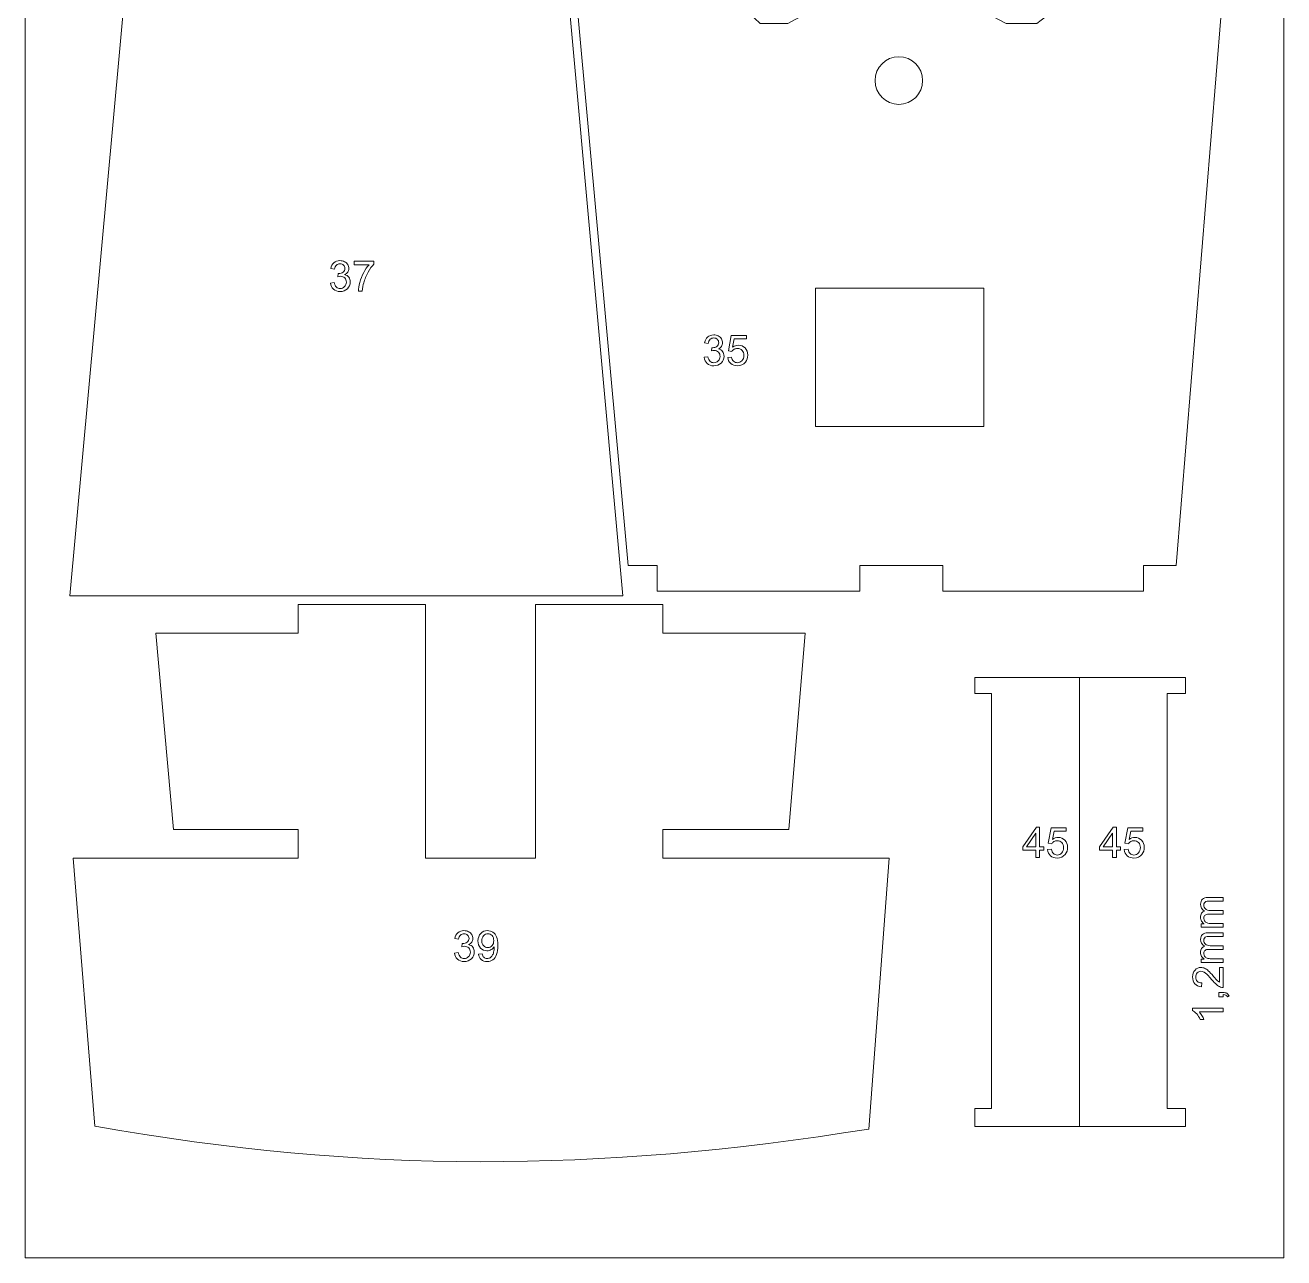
# Model space of a CAD drawing. Header units: millimetres. Extents: x -437 to 859, y -1313 to 762.
# Drawn here: x 594.7 to 846.6, y -668.7 to -421.8 of the extents above; entities that cross this region are included whole.
import ezdxf

# ---------------------------------------------------------------- set-up
doc = ezdxf.new("R2010")
doc.units = ezdxf.units.MM
doc.header["$MEASUREMENT"] = 0
doc.layers.add('Ebene 1', color=7, linetype='Continuous')

msp = doc.modelspace()

# ---------------------------------------------------------------- linework, layer by layer
at = {"layer": 'Ebene 1', "color": 250, "lineweight": 5}
msp.add_lwpolyline([(594.6672, -668.7426), (846.6444, -668.7426), (846.6444, 16.0558), (594.6672, 16.0558), (594.6672, -668.7426)], close=True, dxfattribs=at)
msp.add_ellipse((769.5737, -432.9314), major_axis=(0, 4.7622), ratio=1, dxfattribs=at)
for points, knots in [([(614.8016, -413.2705), (644.6922, -404.8547), (673.1318, -405.5802), (703.1676, -413.2705), (703.1676, -413.2705), (703.1676, -413.2705), (714.3403, -536.1702), (714.3403, -536.1702), (714.3403, -536.1702), (714.3403, -536.1702), (603.6289, -536.1702), (603.6289, -536.1702), (603.6289, -536.1702), (603.6289, -536.1702), (614.8016, -413.2705), (614.8016, -413.2705)], [0, 0, 0, 0, 0.25, 0.25, 0.25, 0.25, 0.5, 0.5, 0.5, 0.5, 0.75, 0.75, 0.75, 0.75, 1, 1, 1, 1]), ([(705.3019, -419.4907), (705.3019, -419.4907), (709.8249, -419.4907), (709.8249, -419.4907), (709.8249, -419.4907), (720.0379, -413.0224), (729.6673, -409.4722), (741.777, -421.5333), (741.777, -421.5333), (741.777, -421.5333), (747.3212, -421.5333), (747.3212, -421.5333), (747.3212, -421.5333), (761.7653, -413.266), (775.9176, -412.9252), (791.0912, -421.5333), (791.0912, -421.5333), (791.0912, -421.5333), (797.219, -421.5333), (797.219, -421.5333), (797.219, -421.5333), (806.0216, -414.141), (815.6996, -411.5634), (828.0039, -419.4907), (828.0039, -419.4907), (828.0039, -419.4907), (834.1317, -419.4907), (834.1317, -419.4907), (834.1317, -419.4907), (834.1317, -419.4907), (825.0859, -530.0829), (825.0859, -530.0829), (825.0859, -530.0829), (825.0859, -530.0829), (818.5204, -530.0829), (818.5204, -530.0829), (818.5204, -530.0829), (818.5204, -530.0829), (818.5204, -535.1894), (818.5204, -535.1894), (818.5204, -535.1894), (818.5204, -535.1894), (778.3979, -535.1894), (778.3979, -535.1894), (778.3979, -535.1894), (778.3979, -535.1894), (778.3979, -530.0829), (778.3979, -530.0829), (778.3979, -530.0829), (778.3979, -530.0829), (761.7653, -530.0829), (761.7653, -530.0829), (761.7653, -530.0829), (761.7653, -530.0829), (761.7653, -535.1894), (761.7653, -535.1894), (761.7653, -535.1894), (761.7653, -535.1894), (721.2051, -535.1893), (721.2051, -535.1893), (721.2051, -535.1893), (721.2051, -535.1893), (721.2051, -530.0829), (721.2051, -530.0829), (721.2051, -530.0829), (721.2051, -530.0829), (715.3691, -530.0829), (715.3691, -530.0829), (715.3691, -530.0829), (715.3691, -530.0829), (705.3019, -419.4907), (705.3019, -419.4907)], [0, 0, 0, 0, 0.05555556, 0.05555556, 0.05555556, 0.05555556, 0.11111111, 0.11111111, 0.11111111, 0.11111111, 0.16666667, 0.16666667, 0.16666667, 0.16666667, 0.22222222, 0.22222222, 0.22222222, 0.22222222, 0.27777778, 0.27777778, 0.27777778, 0.27777778, 0.33333333, 0.33333333, 0.33333333, 0.33333333, 0.38888889, 0.38888889, 0.38888889, 0.38888889, 0.44444444, 0.44444444, 0.44444444, 0.44444444, 0.5, 0.5, 0.5, 0.5, 0.55555556, 0.55555556, 0.55555556, 0.55555556, 0.61111111, 0.61111111, 0.61111111, 0.61111111, 0.66666667, 0.66666667, 0.66666667, 0.66666667, 0.72222222, 0.72222222, 0.72222222, 0.72222222, 0.77777778, 0.77777778, 0.77777778, 0.77777778, 0.83333333, 0.83333333, 0.83333333, 0.83333333, 0.88888889, 0.88888889, 0.88888889, 0.88888889, 0.94444444, 0.94444444, 0.94444444, 0.94444444, 1, 1, 1, 1]), ([(655.7853, -473.4829), (655.7853, -473.4829), (656.529, -473.3841), (656.529, -473.3841), (656.529, -473.3841), (656.615, -473.806), (656.7604, -474.1094), (656.965, -474.2957), (656.965, -474.2957), (657.171, -474.482), (657.4208, -474.5751), (657.7157, -474.5751), (657.7157, -474.5751), (658.0657, -474.5751), (658.362, -474.4537), (658.6033, -474.211), (658.6033, -474.211), (658.8432, -473.9683), (658.9645, -473.6677), (658.9645, -473.3093), (658.9645, -473.3093), (658.9645, -472.9678), (658.8531, -472.6856), (658.6301, -472.4641), (658.6301, -472.4641), (658.4057, -472.2425), (658.1221, -472.131), (657.7778, -472.131), (657.7778, -472.131), (657.6367, -472.131), (657.4617, -472.1593), (657.2529, -472.2143), (657.2529, -472.2143), (657.2529, -472.2143), (657.3361, -471.561), (657.3361, -471.561), (657.3361, -471.561), (657.3855, -471.5666), (657.425, -471.5694), (657.4561, -471.5694), (657.4561, -471.5694), (657.7722, -471.5694), (658.0572, -471.4862), (658.3112, -471.3211), (658.3112, -471.3211), (658.5652, -471.156), (658.6922, -470.9006), (658.6922, -470.5562), (658.6922, -470.5562), (658.6922, -470.2839), (658.5991, -470.0567), (658.4142, -469.8789), (658.4142, -469.8789), (658.2294, -469.6997), (657.9909, -469.6094), (657.6988, -469.6094), (657.6988, -469.6094), (657.4095, -469.6094), (657.1682, -469.7011), (656.9763, -469.8817), (656.9763, -469.8817), (656.783, -470.0638), (656.6588, -470.3375), (656.6037, -470.7016), (656.6037, -470.7016), (656.6037, -470.7016), (655.8601, -470.5689), (655.8601, -470.5689), (655.8601, -470.5689), (655.9504, -470.0694), (656.1578, -469.6828), (656.4796, -469.409), (656.4796, -469.409), (656.8027, -469.1352), (657.2035, -468.997), (657.6833, -468.997), (657.6833, -468.997), (658.0135, -468.997), (658.3183, -469.0689), (658.5962, -469.21), (658.5962, -469.21), (658.8742, -469.3526), (659.0873, -469.5459), (659.2355, -469.7914), (659.2355, -469.7914), (659.3822, -470.0369), (659.457, -470.2966), (659.457, -470.5732), (659.457, -470.5732), (659.457, -470.8342), (659.3865, -471.0727), (659.2454, -471.2886), (659.2454, -471.2886), (659.1042, -471.5031), (658.8968, -471.6738), (658.6216, -471.8008), (658.6216, -471.8008), (658.9801, -471.8827), (659.2581, -472.0548), (659.457, -472.3159), (659.457, -472.3159), (659.6546, -472.5755), (659.7534, -472.9015), (659.7534, -473.2924), (659.7534, -473.2924), (659.7534, -473.8216), (659.5614, -474.2703), (659.1748, -474.6386), (659.1748, -474.6386), (658.7896, -475.0069), (658.3013, -475.1903), (657.7115, -475.1903), (657.7115, -475.1903), (657.1795, -475.1903), (656.7378, -475.0323), (656.3864, -474.7148), (656.3864, -474.7148), (656.0351, -474.3987), (655.8347, -473.9881), (655.7853, -473.4829)], [0, 0, 0, 0, 0.03333333, 0.03333333, 0.03333333, 0.03333333, 0.06666667, 0.06666667, 0.06666667, 0.06666667, 0.1, 0.1, 0.1, 0.1, 0.13333333, 0.13333333, 0.13333333, 0.13333333, 0.16666667, 0.16666667, 0.16666667, 0.16666667, 0.2, 0.2, 0.2, 0.2, 0.23333333, 0.23333333, 0.23333333, 0.23333333, 0.26666667, 0.26666667, 0.26666667, 0.26666667, 0.3, 0.3, 0.3, 0.3, 0.33333333, 0.33333333, 0.33333333, 0.33333333, 0.36666667, 0.36666667, 0.36666667, 0.36666667, 0.4, 0.4, 0.4, 0.4, 0.43333333, 0.43333333, 0.43333333, 0.43333333, 0.46666667, 0.46666667, 0.46666667, 0.46666667, 0.5, 0.5, 0.5, 0.5, 0.53333333, 0.53333333, 0.53333333, 0.53333333, 0.56666667, 0.56666667, 0.56666667, 0.56666667, 0.6, 0.6, 0.6, 0.6, 0.63333333, 0.63333333, 0.63333333, 0.63333333, 0.66666667, 0.66666667, 0.66666667, 0.66666667, 0.7, 0.7, 0.7, 0.7, 0.73333333, 0.73333333, 0.73333333, 0.73333333, 0.76666667, 0.76666667, 0.76666667, 0.76666667, 0.8, 0.8, 0.8, 0.8, 0.83333333, 0.83333333, 0.83333333, 0.83333333, 0.86666667, 0.86666667, 0.86666667, 0.86666667, 0.9, 0.9, 0.9, 0.9, 0.93333333, 0.93333333, 0.93333333, 0.93333333, 0.96666667, 0.96666667, 0.96666667, 0.96666667, 1, 1, 1, 1]), ([(660.5394, -469.8168), (660.5394, -469.8168), (660.5394, -469.1014), (660.5394, -469.1014), (660.5394, -469.1014), (660.5394, -469.1014), (664.4623, -469.1014), (664.4623, -469.1014), (664.4623, -469.1014), (664.4623, -469.1014), (664.4623, -469.6799), (664.4623, -469.6799), (664.4623, -469.6799), (664.077, -470.0906), (663.6946, -470.6367), (663.315, -471.3168), (663.315, -471.3168), (662.9368, -471.997), (662.6433, -472.6983), (662.4373, -473.4166), (662.4373, -473.4166), (662.2877, -473.9246), (662.1932, -474.4791), (662.1523, -475.0831), (662.1523, -475.0831), (662.1523, -475.0831), (661.3874, -475.0831), (661.3874, -475.0831), (661.3874, -475.0831), (661.3959, -474.6061), (661.489, -474.0304), (661.6683, -473.3545), (661.6683, -473.3545), (661.8475, -472.68), (662.1043, -472.028), (662.4387, -471.4015), (662.4387, -471.4015), (662.7746, -470.775), (663.1302, -470.2458), (663.5083, -469.8168), (663.5083, -469.8168), (663.5083, -469.8168), (660.5394, -469.8168), (660.5394, -469.8168)], [0, 0, 0, 0, 0.09090909, 0.09090909, 0.09090909, 0.09090909, 0.18181818, 0.18181818, 0.18181818, 0.18181818, 0.27272727, 0.27272727, 0.27272727, 0.27272727, 0.36363636, 0.36363636, 0.36363636, 0.36363636, 0.45454545, 0.45454545, 0.45454545, 0.45454545, 0.54545455, 0.54545455, 0.54545455, 0.54545455, 0.63636364, 0.63636364, 0.63636364, 0.63636364, 0.72727273, 0.72727273, 0.72727273, 0.72727273, 0.81818182, 0.81818182, 0.81818182, 0.81818182, 0.90909091, 0.90909091, 0.90909091, 0.90909091, 1, 1, 1, 1]), ([(752.8654, -474.495), (752.8654, -474.495), (786.5683, -474.495), (786.5683, -474.495), (786.5683, -474.495), (786.5683, -474.495), (786.5683, -502.216), (786.5683, -502.216), (786.5683, -502.216), (786.5683, -502.216), (752.8654, -502.216), (752.8654, -502.216), (752.8654, -502.216), (752.8654, -502.216), (752.8654, -474.495), (752.8654, -474.495)], [0, 0, 0, 0, 0.25, 0.25, 0.25, 0.25, 0.5, 0.5, 0.5, 0.5, 0.75, 0.75, 0.75, 0.75, 1, 1, 1, 1]), ([(730.6065, -488.3602), (730.6065, -488.3602), (731.3502, -488.2614), (731.3502, -488.2614), (731.3502, -488.2614), (731.4362, -488.6833), (731.5816, -488.9867), (731.7862, -489.173), (731.7862, -489.173), (731.9922, -489.3593), (732.242, -489.4524), (732.5369, -489.4524), (732.5369, -489.4524), (732.8869, -489.4524), (733.1832, -489.331), (733.4245, -489.0883), (733.4245, -489.0883), (733.6644, -488.8456), (733.7857, -488.545), (733.7857, -488.1866), (733.7857, -488.1866), (733.7857, -487.8451), (733.6743, -487.5629), (733.4513, -487.3414), (733.4513, -487.3414), (733.2269, -487.1198), (732.9433, -487.0083), (732.599, -487.0083), (732.599, -487.0083), (732.4579, -487.0083), (732.2829, -487.0366), (732.0741, -487.0916), (732.0741, -487.0916), (732.0741, -487.0916), (732.1573, -486.4383), (732.1573, -486.4383), (732.1573, -486.4383), (732.2067, -486.4439), (732.2462, -486.4467), (732.2773, -486.4467), (732.2773, -486.4467), (732.5934, -486.4467), (732.8784, -486.3635), (733.1324, -486.1984), (733.1324, -486.1984), (733.3864, -486.0333), (733.5134, -485.7779), (733.5134, -485.4335), (733.5134, -485.4335), (733.5134, -485.1612), (733.4203, -484.934), (733.2354, -484.7562), (733.2354, -484.7562), (733.0506, -484.577), (732.8121, -484.4867), (732.52, -484.4867), (732.52, -484.4867), (732.2307, -484.4867), (731.9894, -484.5784), (731.7975, -484.759), (731.7975, -484.759), (731.6042, -484.9411), (731.48, -485.2148), (731.4249, -485.5789), (731.4249, -485.5789), (731.4249, -485.5789), (730.6813, -485.4462), (730.6813, -485.4462), (730.6813, -485.4462), (730.7716, -484.9467), (730.979, -484.5601), (731.3008, -484.2863), (731.3008, -484.2863), (731.6239, -484.0125), (732.0247, -483.8743), (732.5045, -483.8743), (732.5045, -483.8743), (732.8347, -483.8743), (733.1395, -483.9462), (733.4174, -484.0873), (733.4174, -484.0873), (733.6954, -484.2299), (733.9085, -484.4232), (734.0567, -484.6687), (734.0567, -484.6687), (734.2034, -484.9142), (734.2782, -485.1739), (734.2782, -485.4505), (734.2782, -485.4505), (734.2782, -485.7115), (734.2077, -485.95), (734.0666, -486.1659), (734.0666, -486.1659), (733.9254, -486.3804), (733.718, -486.5511), (733.4428, -486.6781), (733.4428, -486.6781), (733.8013, -486.76), (734.0793, -486.9321), (734.2782, -487.1932), (734.2782, -487.1932), (734.4758, -487.4528), (734.5746, -487.7788), (734.5746, -488.1697), (734.5746, -488.1697), (734.5746, -488.6989), (734.3826, -489.1476), (733.996, -489.5159), (733.996, -489.5159), (733.6108, -489.8842), (733.1225, -490.0676), (732.5327, -490.0676), (732.5327, -490.0676), (732.0007, -490.0676), (731.559, -489.9096), (731.2076, -489.5921), (731.2076, -489.5921), (730.8563, -489.276), (730.6559, -488.8654), (730.6065, -488.3602)], [0, 0, 0, 0, 0.03333333, 0.03333333, 0.03333333, 0.03333333, 0.06666667, 0.06666667, 0.06666667, 0.06666667, 0.1, 0.1, 0.1, 0.1, 0.13333333, 0.13333333, 0.13333333, 0.13333333, 0.16666667, 0.16666667, 0.16666667, 0.16666667, 0.2, 0.2, 0.2, 0.2, 0.23333333, 0.23333333, 0.23333333, 0.23333333, 0.26666667, 0.26666667, 0.26666667, 0.26666667, 0.3, 0.3, 0.3, 0.3, 0.33333333, 0.33333333, 0.33333333, 0.33333333, 0.36666667, 0.36666667, 0.36666667, 0.36666667, 0.4, 0.4, 0.4, 0.4, 0.43333333, 0.43333333, 0.43333333, 0.43333333, 0.46666667, 0.46666667, 0.46666667, 0.46666667, 0.5, 0.5, 0.5, 0.5, 0.53333333, 0.53333333, 0.53333333, 0.53333333, 0.56666667, 0.56666667, 0.56666667, 0.56666667, 0.6, 0.6, 0.6, 0.6, 0.63333333, 0.63333333, 0.63333333, 0.63333333, 0.66666667, 0.66666667, 0.66666667, 0.66666667, 0.7, 0.7, 0.7, 0.7, 0.73333333, 0.73333333, 0.73333333, 0.73333333, 0.76666667, 0.76666667, 0.76666667, 0.76666667, 0.8, 0.8, 0.8, 0.8, 0.83333333, 0.83333333, 0.83333333, 0.83333333, 0.86666667, 0.86666667, 0.86666667, 0.86666667, 0.9, 0.9, 0.9, 0.9, 0.93333333, 0.93333333, 0.93333333, 0.93333333, 0.96666667, 0.96666667, 0.96666667, 0.96666667, 1, 1, 1, 1]), ([(735.3112, -488.3729), (735.3112, -488.3729), (736.0929, -488.3066), (736.0929, -488.3066), (736.0929, -488.3066), (736.1508, -488.6876), (736.2848, -488.9726), (736.4951, -489.1645), (736.4951, -489.1645), (736.7068, -489.3564), (736.9608, -489.4524), (737.2585, -489.4524), (737.2585, -489.4524), (737.6169, -489.4524), (737.9203, -489.3169), (738.1673, -489.0474), (738.1673, -489.0474), (738.4156, -488.7765), (738.5398, -488.418), (738.5398, -487.9721), (738.5398, -487.9721), (738.5398, -487.5474), (738.4213, -487.213), (738.1828, -486.9674), (738.1828, -486.9674), (737.9443, -486.7219), (737.6325, -486.5991), (737.2458, -486.5991), (737.2458, -486.5991), (737.0059, -486.5991), (736.79, -486.6542), (736.5967, -486.7628), (736.5967, -486.7628), (736.4034, -486.8715), (736.2524, -487.0126), (736.1423, -487.1861), (736.1423, -487.1861), (736.1423, -487.1861), (735.4438, -487.0958), (735.4438, -487.0958), (735.4438, -487.0958), (735.4438, -487.0958), (736.0308, -483.9829), (736.0308, -483.9829), (736.0308, -483.9829), (736.0308, -483.9829), (739.045, -483.9829), (739.045, -483.9829), (739.045, -483.9829), (739.045, -483.9829), (739.045, -484.6941), (739.045, -484.6941), (739.045, -484.6941), (739.045, -484.6941), (736.6263, -484.6941), (736.6263, -484.6941), (736.6263, -484.6941), (736.6263, -484.6941), (736.2989, -486.3225), (736.2989, -486.3225), (736.2989, -486.3225), (736.663, -486.0685), (737.0454, -485.9415), (737.4448, -485.9415), (737.4448, -485.9415), (737.9739, -485.9415), (738.4199, -486.125), (738.7839, -486.4919), (738.7839, -486.4919), (739.148, -486.8588), (739.33, -487.3301), (739.33, -487.9058), (739.33, -487.9058), (739.33, -488.4547), (739.1692, -488.9289), (738.8502, -489.3282), (738.8502, -489.3282), (738.4608, -489.8179), (737.9302, -490.0634), (737.2585, -490.0634), (737.2585, -490.0634), (736.7068, -490.0634), (736.2566, -489.9096), (735.9081, -489.6006), (735.9081, -489.6006), (735.5595, -489.2915), (735.3606, -488.8823), (735.3112, -488.3729)], [0, 0, 0, 0, 0.04545455, 0.04545455, 0.04545455, 0.04545455, 0.09090909, 0.09090909, 0.09090909, 0.09090909, 0.13636364, 0.13636364, 0.13636364, 0.13636364, 0.18181818, 0.18181818, 0.18181818, 0.18181818, 0.22727273, 0.22727273, 0.22727273, 0.22727273, 0.27272727, 0.27272727, 0.27272727, 0.27272727, 0.31818182, 0.31818182, 0.31818182, 0.31818182, 0.36363636, 0.36363636, 0.36363636, 0.36363636, 0.40909091, 0.40909091, 0.40909091, 0.40909091, 0.45454545, 0.45454545, 0.45454545, 0.45454545, 0.5, 0.5, 0.5, 0.5, 0.54545455, 0.54545455, 0.54545455, 0.54545455, 0.59090909, 0.59090909, 0.59090909, 0.59090909, 0.63636364, 0.63636364, 0.63636364, 0.63636364, 0.68181818, 0.68181818, 0.68181818, 0.68181818, 0.72727273, 0.72727273, 0.72727273, 0.72727273, 0.77272727, 0.77272727, 0.77272727, 0.77272727, 0.81818182, 0.81818182, 0.81818182, 0.81818182, 0.86363636, 0.86363636, 0.86363636, 0.86363636, 0.90909091, 0.90909091, 0.90909091, 0.90909091, 0.95454545, 0.95454545, 0.95454545, 0.95454545, 1, 1, 1, 1]), ([(620.823, -543.6058), (620.823, -543.6058), (649.32, -543.6058), (649.32, -543.6058), (649.32, -543.6058), (649.32, -543.6058), (649.32, -537.9064), (649.32, -537.9064), (649.32, -537.9064), (649.32, -537.9064), (674.8316, -537.9064), (674.8316, -537.9064), (674.8316, -537.9064), (674.8316, -537.9064), (674.8316, -588.6581), (674.8316, -588.6581), (674.8316, -588.6581), (674.8316, -588.6581), (696.815, -588.6581), (696.815, -588.6581), (696.815, -588.6581), (696.815, -588.6581), (696.815, -537.9064), (696.815, -537.9064), (696.815, -537.9064), (696.815, -537.9064), (722.3265, -537.9064), (722.3265, -537.9064), (722.3265, -537.9064), (722.3265, -537.9064), (722.3266, -543.6058), (722.3266, -543.6058), (722.3266, -543.6058), (722.3266, -543.6058), (750.8236, -543.6058), (750.8236, -543.6058), (750.8236, -543.6058), (750.8236, -543.6058), (747.5668, -582.9588), (747.5668, -582.9588), (747.5668, -582.9588), (747.5668, -582.9588), (722.3266, -582.9588), (722.3266, -582.9588), (722.3266, -582.9588), (722.3266, -582.9588), (722.3266, -588.6581), (722.3266, -588.6581), (722.3266, -588.6581), (722.3266, -588.6581), (767.6504, -588.6582), (767.6504, -588.6582), (767.6504, -588.6582), (767.6504, -588.6582), (763.5794, -642.9382), (763.5794, -642.9382), (763.5794, -642.9382), (708.9375, -651.7134), (662.4376, -651.8039), (608.61, -642.3954), (608.61, -642.3954), (608.61, -642.3954), (604.2675, -588.6582), (604.2675, -588.6582), (604.2675, -588.6582), (604.2675, -588.6582), (649.32, -588.6582), (649.32, -588.6582), (649.32, -588.6582), (649.32, -588.6582), (649.32, -582.9588), (649.32, -582.9588), (649.32, -582.9588), (649.32, -582.9588), (624.3512, -582.9588), (624.3512, -582.9588), (624.3512, -582.9588), (624.3512, -582.9588), (620.823, -543.6058), (620.823, -543.6058)], [0, 0, 0, 0, 0.05, 0.05, 0.05, 0.05, 0.1, 0.1, 0.1, 0.1, 0.15, 0.15, 0.15, 0.15, 0.2, 0.2, 0.2, 0.2, 0.25, 0.25, 0.25, 0.25, 0.3, 0.3, 0.3, 0.3, 0.35, 0.35, 0.35, 0.35, 0.4, 0.4, 0.4, 0.4, 0.45, 0.45, 0.45, 0.45, 0.5, 0.5, 0.5, 0.5, 0.55, 0.55, 0.55, 0.55, 0.6, 0.6, 0.6, 0.6, 0.65, 0.65, 0.65, 0.65, 0.7, 0.7, 0.7, 0.7, 0.75, 0.75, 0.75, 0.75, 0.8, 0.8, 0.8, 0.8, 0.85, 0.85, 0.85, 0.85, 0.9, 0.9, 0.9, 0.9, 0.95, 0.95, 0.95, 0.95, 1, 1, 1, 1]), ([(784.7988, -552.495), (784.7988, -552.495), (826.9928, -552.495), (826.9928, -552.495), (826.9928, -552.495), (826.9928, -552.495), (826.9928, -555.7318), (826.9928, -555.7318), (826.9928, -555.7318), (826.9928, -555.7318), (823.2935, -555.7318), (823.2935, -555.7318), (823.2935, -555.7318), (823.2935, -555.7318), (823.2935, -638.8482), (823.2935, -638.8482), (823.2935, -638.8482), (823.2935, -638.8482), (826.9928, -638.8481), (826.9928, -638.8481), (826.9928, -638.8481), (826.9928, -638.8481), (826.9928, -642.4318), (826.9928, -642.4318), (826.9928, -642.4318), (826.9928, -642.4318), (784.7988, -642.4318), (784.7988, -642.4318), (784.7988, -642.4318), (784.7988, -642.4318), (784.7988, -638.8481), (784.7988, -638.8481), (784.7988, -638.8481), (784.7988, -638.8481), (788.1512, -638.8481), (788.1512, -638.8481), (788.1512, -638.8481), (788.1512, -638.8481), (788.1511, -555.7318), (788.1511, -555.7318), (788.1511, -555.7318), (788.1511, -555.7318), (784.7988, -555.7318), (784.7988, -555.7318), (784.7988, -555.7318), (784.7988, -555.7318), (784.7988, -552.495), (784.7988, -552.495)], [0, 0, 0, 0, 0.08333333, 0.08333333, 0.08333333, 0.08333333, 0.16666667, 0.16666667, 0.16666667, 0.16666667, 0.25, 0.25, 0.25, 0.25, 0.33333333, 0.33333333, 0.33333333, 0.33333333, 0.41666667, 0.41666667, 0.41666667, 0.41666667, 0.5, 0.5, 0.5, 0.5, 0.58333333, 0.58333333, 0.58333333, 0.58333333, 0.66666667, 0.66666667, 0.66666667, 0.66666667, 0.75, 0.75, 0.75, 0.75, 0.83333333, 0.83333333, 0.83333333, 0.83333333, 0.91666667, 0.91666667, 0.91666667, 0.91666667, 1, 1, 1, 1]), ([(797.0142, -588.5622), (797.0142, -588.5622), (797.0142, -587.1116), (797.0142, -587.1116), (797.0142, -587.1116), (797.0142, -587.1116), (794.3852, -587.1116), (794.3852, -587.1116), (794.3852, -587.1116), (794.3852, -587.1116), (794.3852, -586.4286), (794.3852, -586.4286), (794.3852, -586.4286), (794.3852, -586.4286), (797.151, -582.5015), (797.151, -582.5015), (797.151, -582.5015), (797.151, -582.5015), (797.7592, -582.5015), (797.7592, -582.5015), (797.7592, -582.5015), (797.7592, -582.5015), (797.7592, -586.4286), (797.7592, -586.4286), (797.7592, -586.4286), (797.7592, -586.4286), (798.5777, -586.4286), (798.5777, -586.4286), (798.5777, -586.4286), (798.5777, -586.4286), (798.5777, -587.1116), (798.5777, -587.1116), (798.5777, -587.1116), (798.5777, -587.1116), (797.7592, -587.1116), (797.7592, -587.1116), (797.7592, -587.1116), (797.7592, -587.1116), (797.7592, -588.5622), (797.7592, -588.5622), (797.7592, -588.5622), (797.7592, -588.5622), (797.0142, -588.5622), (797.0142, -588.5622)], [0, 0, 0, 0, 0.09090909, 0.09090909, 0.09090909, 0.09090909, 0.18181818, 0.18181818, 0.18181818, 0.18181818, 0.27272727, 0.27272727, 0.27272727, 0.27272727, 0.36363636, 0.36363636, 0.36363636, 0.36363636, 0.45454545, 0.45454545, 0.45454545, 0.45454545, 0.54545455, 0.54545455, 0.54545455, 0.54545455, 0.63636364, 0.63636364, 0.63636364, 0.63636364, 0.72727273, 0.72727273, 0.72727273, 0.72727273, 0.81818182, 0.81818182, 0.81818182, 0.81818182, 0.90909091, 0.90909091, 0.90909091, 0.90909091, 1, 1, 1, 1]), ([(797.0142, -586.4286), (797.0142, -586.4286), (797.0142, -583.6967), (797.0142, -583.6967), (797.0142, -583.6967), (797.0142, -583.6967), (795.1176, -586.4286), (795.1176, -586.4286), (795.1176, -586.4286), (795.1176, -586.4286), (797.0142, -586.4286), (797.0142, -586.4286)], [0, 0, 0, 0, 0.33333333, 0.33333333, 0.33333333, 0.33333333, 0.66666667, 0.66666667, 0.66666667, 0.66666667, 1, 1, 1, 1]), ([(799.3383, -586.9747), (799.3383, -586.9747), (800.12, -586.9084), (800.12, -586.9084), (800.12, -586.9084), (800.1779, -587.2894), (800.3119, -587.5744), (800.5222, -587.7663), (800.5222, -587.7663), (800.7339, -587.9582), (800.9879, -588.0542), (801.2856, -588.0542), (801.2856, -588.0542), (801.644, -588.0542), (801.9474, -587.9187), (802.1944, -587.6492), (802.1944, -587.6492), (802.4427, -587.3783), (802.5669, -587.0198), (802.5669, -586.5739), (802.5669, -586.5739), (802.5669, -586.1492), (802.4484, -585.8148), (802.2099, -585.5692), (802.2099, -585.5692), (801.9714, -585.3237), (801.6596, -585.2009), (801.2729, -585.2009), (801.2729, -585.2009), (801.033, -585.2009), (800.8171, -585.256), (800.6238, -585.3646), (800.6238, -585.3646), (800.4305, -585.4733), (800.2795, -585.6144), (800.1694, -585.7879), (800.1694, -585.7879), (800.1694, -585.7879), (799.4709, -585.6976), (799.4709, -585.6976), (799.4709, -585.6976), (799.4709, -585.6976), (800.0579, -582.5847), (800.0579, -582.5847), (800.0579, -582.5847), (800.0579, -582.5847), (803.0721, -582.5847), (803.0721, -582.5847), (803.0721, -582.5847), (803.0721, -582.5847), (803.0721, -583.2959), (803.0721, -583.2959), (803.0721, -583.2959), (803.0721, -583.2959), (800.6534, -583.2959), (800.6534, -583.2959), (800.6534, -583.2959), (800.6534, -583.2959), (800.326, -584.9243), (800.326, -584.9243), (800.326, -584.9243), (800.6901, -584.6703), (801.0725, -584.5433), (801.4719, -584.5433), (801.4719, -584.5433), (802.001, -584.5433), (802.447, -584.7268), (802.811, -585.0937), (802.811, -585.0937), (803.1751, -585.4606), (803.3571, -585.9319), (803.3571, -586.5076), (803.3571, -586.5076), (803.3571, -587.0565), (803.1963, -587.5307), (802.8773, -587.93), (802.8773, -587.93), (802.4879, -588.4197), (801.9573, -588.6652), (801.2856, -588.6652), (801.2856, -588.6652), (800.7339, -588.6652), (800.2837, -588.5114), (799.9352, -588.2024), (799.9352, -588.2024), (799.5866, -587.8933), (799.3877, -587.4841), (799.3383, -586.9747)], [0, 0, 0, 0, 0.04545455, 0.04545455, 0.04545455, 0.04545455, 0.09090909, 0.09090909, 0.09090909, 0.09090909, 0.13636364, 0.13636364, 0.13636364, 0.13636364, 0.18181818, 0.18181818, 0.18181818, 0.18181818, 0.22727273, 0.22727273, 0.22727273, 0.22727273, 0.27272727, 0.27272727, 0.27272727, 0.27272727, 0.31818182, 0.31818182, 0.31818182, 0.31818182, 0.36363636, 0.36363636, 0.36363636, 0.36363636, 0.40909091, 0.40909091, 0.40909091, 0.40909091, 0.45454545, 0.45454545, 0.45454545, 0.45454545, 0.5, 0.5, 0.5, 0.5, 0.54545455, 0.54545455, 0.54545455, 0.54545455, 0.59090909, 0.59090909, 0.59090909, 0.59090909, 0.63636364, 0.63636364, 0.63636364, 0.63636364, 0.68181818, 0.68181818, 0.68181818, 0.68181818, 0.72727273, 0.72727273, 0.72727273, 0.72727273, 0.77272727, 0.77272727, 0.77272727, 0.77272727, 0.81818182, 0.81818182, 0.81818182, 0.81818182, 0.86363636, 0.86363636, 0.86363636, 0.86363636, 0.90909091, 0.90909091, 0.90909091, 0.90909091, 0.95454545, 0.95454545, 0.95454545, 0.95454545, 1, 1, 1, 1]), ([(812.3742, -588.5622), (812.3742, -588.5622), (812.3742, -587.1116), (812.3742, -587.1116), (812.3742, -587.1116), (812.3742, -587.1116), (809.7452, -587.1116), (809.7452, -587.1116), (809.7452, -587.1116), (809.7452, -587.1116), (809.7452, -586.4286), (809.7452, -586.4286), (809.7452, -586.4286), (809.7452, -586.4286), (812.511, -582.5015), (812.511, -582.5015), (812.511, -582.5015), (812.511, -582.5015), (813.1192, -582.5015), (813.1192, -582.5015), (813.1192, -582.5015), (813.1192, -582.5015), (813.1192, -586.4286), (813.1192, -586.4286), (813.1192, -586.4286), (813.1192, -586.4286), (813.9377, -586.4286), (813.9377, -586.4286), (813.9377, -586.4286), (813.9377, -586.4286), (813.9377, -587.1116), (813.9377, -587.1116), (813.9377, -587.1116), (813.9377, -587.1116), (813.1192, -587.1116), (813.1192, -587.1116), (813.1192, -587.1116), (813.1192, -587.1116), (813.1192, -588.5622), (813.1192, -588.5622), (813.1192, -588.5622), (813.1192, -588.5622), (812.3742, -588.5622), (812.3742, -588.5622)], [0, 0, 0, 0, 0.09090909, 0.09090909, 0.09090909, 0.09090909, 0.18181818, 0.18181818, 0.18181818, 0.18181818, 0.27272727, 0.27272727, 0.27272727, 0.27272727, 0.36363636, 0.36363636, 0.36363636, 0.36363636, 0.45454545, 0.45454545, 0.45454545, 0.45454545, 0.54545455, 0.54545455, 0.54545455, 0.54545455, 0.63636364, 0.63636364, 0.63636364, 0.63636364, 0.72727273, 0.72727273, 0.72727273, 0.72727273, 0.81818182, 0.81818182, 0.81818182, 0.81818182, 0.90909091, 0.90909091, 0.90909091, 0.90909091, 1, 1, 1, 1]), ([(812.3742, -586.4286), (812.3742, -586.4286), (812.3742, -583.6967), (812.3742, -583.6967), (812.3742, -583.6967), (812.3742, -583.6967), (810.4776, -586.4286), (810.4776, -586.4286), (810.4776, -586.4286), (810.4776, -586.4286), (812.3742, -586.4286), (812.3742, -586.4286)], [0, 0, 0, 0, 0.33333333, 0.33333333, 0.33333333, 0.33333333, 0.66666667, 0.66666667, 0.66666667, 0.66666667, 1, 1, 1, 1]), ([(814.6983, -586.9747), (814.6983, -586.9747), (815.48, -586.9084), (815.48, -586.9084), (815.48, -586.9084), (815.5379, -587.2894), (815.6719, -587.5744), (815.8822, -587.7663), (815.8822, -587.7663), (816.0939, -587.9582), (816.3479, -588.0542), (816.6456, -588.0542), (816.6456, -588.0542), (817.004, -588.0542), (817.3074, -587.9187), (817.5544, -587.6492), (817.5544, -587.6492), (817.8027, -587.3783), (817.9269, -587.0198), (817.9269, -586.5739), (817.9269, -586.5739), (817.9269, -586.1492), (817.8084, -585.8148), (817.5699, -585.5692), (817.5699, -585.5692), (817.3314, -585.3237), (817.0196, -585.2009), (816.6329, -585.2009), (816.6329, -585.2009), (816.393, -585.2009), (816.1771, -585.256), (815.9838, -585.3646), (815.9838, -585.3646), (815.7905, -585.4733), (815.6395, -585.6144), (815.5294, -585.7879), (815.5294, -585.7879), (815.5294, -585.7879), (814.8309, -585.6976), (814.8309, -585.6976), (814.8309, -585.6976), (814.8309, -585.6976), (815.4179, -582.5847), (815.4179, -582.5847), (815.4179, -582.5847), (815.4179, -582.5847), (818.4321, -582.5847), (818.4321, -582.5847), (818.4321, -582.5847), (818.4321, -582.5847), (818.4321, -583.2959), (818.4321, -583.2959), (818.4321, -583.2959), (818.4321, -583.2959), (816.0134, -583.2959), (816.0134, -583.2959), (816.0134, -583.2959), (816.0134, -583.2959), (815.686, -584.9243), (815.686, -584.9243), (815.686, -584.9243), (816.0501, -584.6703), (816.4325, -584.5433), (816.8319, -584.5433), (816.8319, -584.5433), (817.361, -584.5433), (817.807, -584.7268), (818.171, -585.0937), (818.171, -585.0937), (818.5351, -585.4606), (818.7171, -585.9319), (818.7171, -586.5076), (818.7171, -586.5076), (818.7171, -587.0565), (818.5563, -587.5307), (818.2373, -587.93), (818.2373, -587.93), (817.8479, -588.4197), (817.3173, -588.6652), (816.6456, -588.6652), (816.6456, -588.6652), (816.0939, -588.6652), (815.6437, -588.5114), (815.2952, -588.2024), (815.2952, -588.2024), (814.9466, -587.8933), (814.7477, -587.4841), (814.6983, -586.9747)], [0, 0, 0, 0, 0.04545455, 0.04545455, 0.04545455, 0.04545455, 0.09090909, 0.09090909, 0.09090909, 0.09090909, 0.13636364, 0.13636364, 0.13636364, 0.13636364, 0.18181818, 0.18181818, 0.18181818, 0.18181818, 0.22727273, 0.22727273, 0.22727273, 0.22727273, 0.27272727, 0.27272727, 0.27272727, 0.27272727, 0.31818182, 0.31818182, 0.31818182, 0.31818182, 0.36363636, 0.36363636, 0.36363636, 0.36363636, 0.40909091, 0.40909091, 0.40909091, 0.40909091, 0.45454545, 0.45454545, 0.45454545, 0.45454545, 0.5, 0.5, 0.5, 0.5, 0.54545455, 0.54545455, 0.54545455, 0.54545455, 0.59090909, 0.59090909, 0.59090909, 0.59090909, 0.63636364, 0.63636364, 0.63636364, 0.63636364, 0.68181818, 0.68181818, 0.68181818, 0.68181818, 0.72727273, 0.72727273, 0.72727273, 0.72727273, 0.77272727, 0.77272727, 0.77272727, 0.77272727, 0.81818182, 0.81818182, 0.81818182, 0.81818182, 0.86363636, 0.86363636, 0.86363636, 0.86363636, 0.90909091, 0.90909091, 0.90909091, 0.90909091, 0.95454545, 0.95454545, 0.95454545, 0.95454545, 1, 1, 1, 1]), ([(834.4714, -602.5219), (834.4714, -602.5219), (830.0814, -602.5219), (830.0814, -602.5219), (830.0814, -602.5219), (830.0814, -602.5219), (830.0814, -601.8573), (830.0814, -601.8573), (830.0814, -601.8573), (830.0814, -601.8573), (830.6967, -601.8573), (830.6967, -601.8573), (830.6967, -601.8573), (830.4822, -601.719), (830.3086, -601.5355), (830.1788, -601.3069), (830.1788, -601.3069), (830.0475, -601.0783), (829.9812, -600.8173), (829.9812, -600.5252), (829.9812, -600.5252), (829.9812, -600.2006), (830.049, -599.9339), (830.1844, -599.7265), (830.1844, -599.7265), (830.3199, -599.5176), (830.5076, -599.3709), (830.7503, -599.2862), (830.7503, -599.2862), (830.238, -598.9377), (829.9812, -598.4861), (829.9812, -597.9301), (829.9812, -597.9301), (829.9812, -597.4941), (830.1026, -597.1597), (830.3439, -596.9254), (830.3439, -596.9254), (830.5852, -596.6912), (830.9563, -596.574), (831.4573, -596.574), (831.4573, -596.574), (831.4573, -596.574), (834.4714, -596.574), (834.4714, -596.574), (834.4714, -596.574), (834.4714, -596.574), (834.4714, -597.3135), (834.4714, -597.3135), (834.4714, -597.3135), (834.4714, -597.3135), (831.7056, -597.3135), (831.7056, -597.3135), (831.7056, -597.3135), (831.4079, -597.3135), (831.1934, -597.3375), (831.0621, -597.3854), (831.0621, -597.3854), (830.9323, -597.4348), (830.8265, -597.5223), (830.7461, -597.6479), (830.7461, -597.6479), (830.667, -597.7749), (830.6261, -597.9245), (830.6261, -598.0952), (830.6261, -598.0952), (830.6261, -598.4043), (830.7291, -598.6597), (830.9351, -598.8643), (830.9351, -598.8643), (831.1398, -599.0675), (831.4685, -599.1705), (831.9201, -599.1705), (831.9201, -599.1705), (831.9201, -599.1705), (834.4714, -599.1705), (834.4714, -599.1705), (834.4714, -599.1705), (834.4714, -599.1705), (834.4714, -599.9142), (834.4714, -599.9142), (834.4714, -599.9142), (834.4714, -599.9142), (831.6195, -599.9142), (831.6195, -599.9142), (831.6195, -599.9142), (831.2879, -599.9142), (831.0396, -599.9748), (830.8745, -600.0962), (830.8745, -600.0962), (830.7094, -600.2175), (830.6261, -600.4151), (830.6261, -600.6917), (830.6261, -600.6917), (830.6261, -600.9005), (830.6811, -601.0938), (830.7926, -601.2716), (830.7926, -601.2716), (830.9027, -601.4494), (831.0636, -601.5793), (831.2752, -601.6583), (831.2752, -601.6583), (831.4883, -601.7387), (831.7945, -601.7782), (832.1939, -601.7782), (832.1939, -601.7782), (832.1939, -601.7782), (834.4714, -601.7782), (834.4714, -601.7782), (834.4714, -601.7782), (834.4714, -601.7782), (834.4714, -602.5219), (834.4714, -602.5219)], [0, 0, 0, 0, 0.03571429, 0.03571429, 0.03571429, 0.03571429, 0.07142857, 0.07142857, 0.07142857, 0.07142857, 0.10714286, 0.10714286, 0.10714286, 0.10714286, 0.14285714, 0.14285714, 0.14285714, 0.14285714, 0.17857143, 0.17857143, 0.17857143, 0.17857143, 0.21428571, 0.21428571, 0.21428571, 0.21428571, 0.25, 0.25, 0.25, 0.25, 0.28571429, 0.28571429, 0.28571429, 0.28571429, 0.32142857, 0.32142857, 0.32142857, 0.32142857, 0.35714286, 0.35714286, 0.35714286, 0.35714286, 0.39285714, 0.39285714, 0.39285714, 0.39285714, 0.42857143, 0.42857143, 0.42857143, 0.42857143, 0.46428571, 0.46428571, 0.46428571, 0.46428571, 0.5, 0.5, 0.5, 0.5, 0.53571429, 0.53571429, 0.53571429, 0.53571429, 0.57142857, 0.57142857, 0.57142857, 0.57142857, 0.60714286, 0.60714286, 0.60714286, 0.60714286, 0.64285714, 0.64285714, 0.64285714, 0.64285714, 0.67857143, 0.67857143, 0.67857143, 0.67857143, 0.71428571, 0.71428571, 0.71428571, 0.71428571, 0.75, 0.75, 0.75, 0.75, 0.78571429, 0.78571429, 0.78571429, 0.78571429, 0.82142857, 0.82142857, 0.82142857, 0.82142857, 0.85714286, 0.85714286, 0.85714286, 0.85714286, 0.89285714, 0.89285714, 0.89285714, 0.89285714, 0.92857143, 0.92857143, 0.92857143, 0.92857143, 0.96428571, 0.96428571, 0.96428571, 0.96428571, 1, 1, 1, 1]), ([(680.6152, -607.6844), (680.6152, -607.6844), (681.3589, -607.5856), (681.3589, -607.5856), (681.3589, -607.5856), (681.4449, -608.0075), (681.5903, -608.3109), (681.7949, -608.4972), (681.7949, -608.4972), (682.0009, -608.6835), (682.2507, -608.7766), (682.5456, -608.7766), (682.5456, -608.7766), (682.8956, -608.7766), (683.1919, -608.6552), (683.4332, -608.4125), (683.4332, -608.4125), (683.6731, -608.1698), (683.7944, -607.8692), (683.7944, -607.5108), (683.7944, -607.5108), (683.7944, -607.1693), (683.683, -606.8871), (683.46, -606.6656), (683.46, -606.6656), (683.2356, -606.444), (682.952, -606.3325), (682.6077, -606.3325), (682.6077, -606.3325), (682.4666, -606.3325), (682.2916, -606.3608), (682.0828, -606.4158), (682.0828, -606.4158), (682.0828, -606.4158), (682.166, -605.7625), (682.166, -605.7625), (682.166, -605.7625), (682.2154, -605.7681), (682.2549, -605.7709), (682.286, -605.7709), (682.286, -605.7709), (682.6021, -605.7709), (682.8871, -605.6877), (683.1411, -605.5226), (683.1411, -605.5226), (683.3951, -605.3575), (683.5221, -605.1021), (683.5221, -604.7577), (683.5221, -604.7577), (683.5221, -604.4854), (683.429, -604.2582), (683.2441, -604.0804), (683.2441, -604.0804), (683.0593, -603.9012), (682.8208, -603.8109), (682.5287, -603.8109), (682.5287, -603.8109), (682.2394, -603.8109), (681.9981, -603.9026), (681.8062, -604.0832), (681.8062, -604.0832), (681.6129, -604.2653), (681.4887, -604.539), (681.4336, -604.9031), (681.4336, -604.9031), (681.4336, -604.9031), (680.69, -604.7704), (680.69, -604.7704), (680.69, -604.7704), (680.7803, -604.2709), (680.9877, -603.8843), (681.3095, -603.6105), (681.3095, -603.6105), (681.6326, -603.3367), (682.0334, -603.1985), (682.5132, -603.1985), (682.5132, -603.1985), (682.8434, -603.1985), (683.1482, -603.2704), (683.4261, -603.4115), (683.4261, -603.4115), (683.7041, -603.5541), (683.9172, -603.7474), (684.0654, -603.9929), (684.0654, -603.9929), (684.2121, -604.2384), (684.2869, -604.4981), (684.2869, -604.7747), (684.2869, -604.7747), (684.2869, -605.0357), (684.2164, -605.2742), (684.0753, -605.4901), (684.0753, -605.4901), (683.9341, -605.7046), (683.7267, -605.8753), (683.4515, -606.0023), (683.4515, -606.0023), (683.81, -606.0842), (684.088, -606.2563), (684.2869, -606.5174), (684.2869, -606.5174), (684.4845, -606.777), (684.5833, -607.103), (684.5833, -607.4939), (684.5833, -607.4939), (684.5833, -608.0231), (684.3913, -608.4718), (684.0047, -608.8401), (684.0047, -608.8401), (683.6195, -609.2084), (683.1312, -609.3918), (682.5414, -609.3918), (682.5414, -609.3918), (682.0094, -609.3918), (681.5677, -609.2338), (681.2163, -608.9163), (681.2163, -608.9163), (680.865, -608.6002), (680.6646, -608.1896), (680.6152, -607.6844)], [0, 0, 0, 0, 0.03333333, 0.03333333, 0.03333333, 0.03333333, 0.06666667, 0.06666667, 0.06666667, 0.06666667, 0.1, 0.1, 0.1, 0.1, 0.13333333, 0.13333333, 0.13333333, 0.13333333, 0.16666667, 0.16666667, 0.16666667, 0.16666667, 0.2, 0.2, 0.2, 0.2, 0.23333333, 0.23333333, 0.23333333, 0.23333333, 0.26666667, 0.26666667, 0.26666667, 0.26666667, 0.3, 0.3, 0.3, 0.3, 0.33333333, 0.33333333, 0.33333333, 0.33333333, 0.36666667, 0.36666667, 0.36666667, 0.36666667, 0.4, 0.4, 0.4, 0.4, 0.43333333, 0.43333333, 0.43333333, 0.43333333, 0.46666667, 0.46666667, 0.46666667, 0.46666667, 0.5, 0.5, 0.5, 0.5, 0.53333333, 0.53333333, 0.53333333, 0.53333333, 0.56666667, 0.56666667, 0.56666667, 0.56666667, 0.6, 0.6, 0.6, 0.6, 0.63333333, 0.63333333, 0.63333333, 0.63333333, 0.66666667, 0.66666667, 0.66666667, 0.66666667, 0.7, 0.7, 0.7, 0.7, 0.73333333, 0.73333333, 0.73333333, 0.73333333, 0.76666667, 0.76666667, 0.76666667, 0.76666667, 0.8, 0.8, 0.8, 0.8, 0.83333333, 0.83333333, 0.83333333, 0.83333333, 0.86666667, 0.86666667, 0.86666667, 0.86666667, 0.9, 0.9, 0.9, 0.9, 0.93333333, 0.93333333, 0.93333333, 0.93333333, 0.96666667, 0.96666667, 0.96666667, 0.96666667, 1, 1, 1, 1]), ([(685.4313, -607.8834), (685.4313, -607.8834), (686.1468, -607.817), (686.1468, -607.817), (686.1468, -607.817), (686.2075, -608.1529), (686.3232, -608.397), (686.4939, -608.5494), (686.4939, -608.5494), (686.6647, -608.7004), (686.8834, -608.7766), (687.1515, -608.7766), (687.1515, -608.7766), (687.3801, -608.7766), (687.5805, -608.7244), (687.7526, -608.6186), (687.7526, -608.6186), (687.9248, -608.5141), (688.0659, -608.3744), (688.176, -608.1995), (688.176, -608.1995), (688.2874, -608.0245), (688.3792, -607.7874), (688.454, -607.4911), (688.454, -607.4911), (688.5273, -607.1933), (688.5654, -606.8899), (688.5654, -606.5809), (688.5654, -606.5809), (688.5654, -606.5484), (688.564, -606.4976), (688.5612, -606.4327), (688.5612, -606.4327), (688.4116, -606.6684), (688.2084, -606.8617), (687.9516, -607.0085), (687.9516, -607.0085), (687.6934, -607.1566), (687.414, -607.23), (687.1148, -607.23), (687.1148, -607.23), (686.6125, -607.23), (686.1877, -607.048), (685.8406, -606.6839), (685.8406, -606.6839), (685.4934, -606.3198), (685.3199, -605.8415), (685.3199, -605.246), (685.3199, -605.246), (685.3199, -604.6307), (685.5005, -604.1368), (685.8631, -603.7615), (685.8631, -603.7615), (686.2258, -603.3861), (686.6802, -603.1985), (687.2263, -603.1985), (687.2263, -603.1985), (687.62, -603.1985), (687.9798, -603.3057), (688.3072, -603.5174), (688.3072, -603.5174), (688.6332, -603.729), (688.8815, -604.0324), (689.0509, -604.4247), (689.0509, -604.4247), (689.2202, -604.817), (689.3049, -605.3857), (689.3049, -606.1308), (689.3049, -606.1308), (689.3049, -606.904), (689.2216, -607.5207), (689.0537, -607.9807), (689.0537, -607.9807), (688.8843, -608.4393), (688.6346, -608.7879), (688.303, -609.0278), (688.303, -609.0278), (687.9699, -609.2677), (687.5819, -609.3876), (687.1346, -609.3876), (687.1346, -609.3876), (686.6604, -609.3876), (686.2738, -609.2564), (685.9732, -608.9925), (685.9732, -608.9925), (685.6726, -608.73), (685.492, -608.3603), (685.4313, -607.8834)], [0, 0, 0, 0, 0.04545455, 0.04545455, 0.04545455, 0.04545455, 0.09090909, 0.09090909, 0.09090909, 0.09090909, 0.13636364, 0.13636364, 0.13636364, 0.13636364, 0.18181818, 0.18181818, 0.18181818, 0.18181818, 0.22727273, 0.22727273, 0.22727273, 0.22727273, 0.27272727, 0.27272727, 0.27272727, 0.27272727, 0.31818182, 0.31818182, 0.31818182, 0.31818182, 0.36363636, 0.36363636, 0.36363636, 0.36363636, 0.40909091, 0.40909091, 0.40909091, 0.40909091, 0.45454545, 0.45454545, 0.45454545, 0.45454545, 0.5, 0.5, 0.5, 0.5, 0.54545455, 0.54545455, 0.54545455, 0.54545455, 0.59090909, 0.59090909, 0.59090909, 0.59090909, 0.63636364, 0.63636364, 0.63636364, 0.63636364, 0.68181818, 0.68181818, 0.68181818, 0.68181818, 0.72727273, 0.72727273, 0.72727273, 0.72727273, 0.77272727, 0.77272727, 0.77272727, 0.77272727, 0.81818182, 0.81818182, 0.81818182, 0.81818182, 0.86363636, 0.86363636, 0.86363636, 0.86363636, 0.90909091, 0.90909091, 0.90909091, 0.90909091, 0.95454545, 0.95454545, 0.95454545, 0.95454545, 1, 1, 1, 1]), ([(688.4779, -605.2079), (688.4779, -604.7817), (688.3651, -604.4416), (688.1379, -604.1919), (688.1379, -604.1919), (687.9093, -603.9407), (687.6369, -603.8151), (687.3166, -603.8151), (687.3166, -603.8151), (686.9864, -603.8151), (686.6985, -603.9506), (686.453, -604.2201), (686.453, -604.2201), (686.2075, -604.491), (686.0847, -604.841), (686.0847, -605.27), (686.0847, -605.27), (686.0847, -605.6566), (686.2018, -605.9699), (686.4347, -606.2112), (686.4347, -606.2112), (686.6675, -606.4525), (686.9539, -606.5724), (687.2954, -606.5724), (687.2954, -606.5724), (687.6412, -606.5724), (687.9234, -606.4525), (688.1449, -606.2112), (688.1449, -606.2112), (688.3679, -605.9699), (688.4779, -605.6355), (688.4779, -605.2079)], [0, 0, 0, 0, 0.125, 0.125, 0.125, 0.125, 0.25, 0.25, 0.25, 0.25, 0.375, 0.375, 0.375, 0.375, 0.5, 0.5, 0.5, 0.5, 0.625, 0.625, 0.625, 0.625, 0.75, 0.75, 0.75, 0.75, 0.875, 0.875, 0.875, 0.875, 1, 1, 1, 1]), ([(834.4714, -609.5747), (834.4714, -609.5747), (830.0814, -609.5747), (830.0814, -609.5747), (830.0814, -609.5747), (830.0814, -609.5747), (830.0814, -608.9101), (830.0814, -608.9101), (830.0814, -608.9101), (830.0814, -608.9101), (830.6967, -608.9101), (830.6967, -608.9101), (830.6967, -608.9101), (830.4822, -608.7718), (830.3086, -608.5883), (830.1788, -608.3597), (830.1788, -608.3597), (830.0475, -608.1311), (829.9812, -607.8701), (829.9812, -607.578), (829.9812, -607.578), (829.9812, -607.2534), (830.049, -606.9867), (830.1844, -606.7793), (830.1844, -606.7793), (830.3199, -606.5704), (830.5076, -606.4237), (830.7503, -606.339), (830.7503, -606.339), (830.238, -605.9905), (829.9812, -605.5389), (829.9812, -604.9829), (829.9812, -604.9829), (829.9812, -604.5469), (830.1026, -604.2125), (830.3439, -603.9782), (830.3439, -603.9782), (830.5852, -603.744), (830.9563, -603.6268), (831.4573, -603.6268), (831.4573, -603.6268), (831.4573, -603.6268), (834.4714, -603.6268), (834.4714, -603.6268), (834.4714, -603.6268), (834.4714, -603.6268), (834.4714, -604.3663), (834.4714, -604.3663), (834.4714, -604.3663), (834.4714, -604.3663), (831.7056, -604.3663), (831.7056, -604.3663), (831.7056, -604.3663), (831.4079, -604.3663), (831.1934, -604.3903), (831.0621, -604.4382), (831.0621, -604.4382), (830.9323, -604.4876), (830.8265, -604.5751), (830.7461, -604.7007), (830.7461, -604.7007), (830.667, -604.8277), (830.6261, -604.9773), (830.6261, -605.148), (830.6261, -605.148), (830.6261, -605.4571), (830.7291, -605.7125), (830.9351, -605.9171), (830.9351, -605.9171), (831.1398, -606.1203), (831.4685, -606.2233), (831.9201, -606.2233), (831.9201, -606.2233), (831.9201, -606.2233), (834.4714, -606.2233), (834.4714, -606.2233), (834.4714, -606.2233), (834.4714, -606.2233), (834.4714, -606.967), (834.4714, -606.967), (834.4714, -606.967), (834.4714, -606.967), (831.6195, -606.967), (831.6195, -606.967), (831.6195, -606.967), (831.2879, -606.967), (831.0396, -607.0276), (830.8745, -607.149), (830.8745, -607.149), (830.7094, -607.2703), (830.6261, -607.4679), (830.6261, -607.7445), (830.6261, -607.7445), (830.6261, -607.9533), (830.6811, -608.1466), (830.7926, -608.3244), (830.7926, -608.3244), (830.9027, -608.5022), (831.0636, -608.6321), (831.2752, -608.7111), (831.2752, -608.7111), (831.4883, -608.7915), (831.7945, -608.831), (832.1939, -608.831), (832.1939, -608.831), (832.1939, -608.831), (834.4714, -608.831), (834.4714, -608.831), (834.4714, -608.831), (834.4714, -608.831), (834.4714, -609.5747), (834.4714, -609.5747)], [0, 0, 0, 0, 0.03571429, 0.03571429, 0.03571429, 0.03571429, 0.07142857, 0.07142857, 0.07142857, 0.07142857, 0.10714286, 0.10714286, 0.10714286, 0.10714286, 0.14285714, 0.14285714, 0.14285714, 0.14285714, 0.17857143, 0.17857143, 0.17857143, 0.17857143, 0.21428571, 0.21428571, 0.21428571, 0.21428571, 0.25, 0.25, 0.25, 0.25, 0.28571429, 0.28571429, 0.28571429, 0.28571429, 0.32142857, 0.32142857, 0.32142857, 0.32142857, 0.35714286, 0.35714286, 0.35714286, 0.35714286, 0.39285714, 0.39285714, 0.39285714, 0.39285714, 0.42857143, 0.42857143, 0.42857143, 0.42857143, 0.46428571, 0.46428571, 0.46428571, 0.46428571, 0.5, 0.5, 0.5, 0.5, 0.53571429, 0.53571429, 0.53571429, 0.53571429, 0.57142857, 0.57142857, 0.57142857, 0.57142857, 0.60714286, 0.60714286, 0.60714286, 0.60714286, 0.64285714, 0.64285714, 0.64285714, 0.64285714, 0.67857143, 0.67857143, 0.67857143, 0.67857143, 0.71428571, 0.71428571, 0.71428571, 0.71428571, 0.75, 0.75, 0.75, 0.75, 0.78571429, 0.78571429, 0.78571429, 0.78571429, 0.82142857, 0.82142857, 0.82142857, 0.82142857, 0.85714286, 0.85714286, 0.85714286, 0.85714286, 0.89285714, 0.89285714, 0.89285714, 0.89285714, 0.92857143, 0.92857143, 0.92857143, 0.92857143, 0.96428571, 0.96428571, 0.96428571, 0.96428571, 1, 1, 1, 1]), ([(833.756, -610.5794), (833.756, -610.5794), (834.4714, -610.5794), (834.4714, -610.5794), (834.4714, -610.5794), (834.4714, -610.5794), (834.4714, -614.5856), (834.4714, -614.5856), (834.4714, -614.5856), (834.2922, -614.5912), (834.12, -614.563), (833.9549, -614.4995), (833.9549, -614.4995), (833.6812, -614.3979), (833.4131, -614.2342), (833.1492, -614.0098), (833.1492, -614.0098), (832.8839, -613.7841), (832.5777, -613.4595), (832.2305, -613.0362), (832.2305, -613.0362), (831.6901, -612.3772), (831.2625, -611.9313), (830.9464, -611.6998), (830.9464, -611.6998), (830.6318, -611.4684), (830.3326, -611.3527), (830.0518, -611.3527), (830.0518, -611.3527), (829.7569, -611.3527), (829.5085, -611.4585), (829.3053, -611.6688), (829.3053, -611.6688), (829.1035, -611.8805), (829.0019, -612.1556), (829.0019, -612.4943), (829.0019, -612.4943), (829.0019, -612.8527), (829.1092, -613.1392), (829.3251, -613.3537), (829.3251, -613.3537), (829.5395, -613.5696), (829.8373, -613.6782), (830.2169, -613.6811), (830.2169, -613.6811), (830.2169, -613.6811), (830.1393, -614.4459), (830.1393, -614.4459), (830.1393, -614.4459), (829.5678, -614.3937), (829.1331, -614.1961), (828.834, -613.8546), (828.834, -613.8546), (828.5348, -613.5131), (828.3867, -613.0531), (828.3867, -612.4774), (828.3867, -612.4774), (828.3867, -611.896), (828.5475, -611.436), (828.8693, -611.0973), (828.8693, -611.0973), (829.1924, -610.7572), (829.5918, -610.5879), (830.0687, -610.5879), (830.0687, -610.5879), (830.3114, -610.5879), (830.5499, -610.6373), (830.7842, -610.7375), (830.7842, -610.7375), (831.0184, -610.8362), (831.2653, -611.0013), (831.5236, -611.2314), (831.5236, -611.2314), (831.7832, -611.4614), (832.1388, -611.8438), (832.5904, -612.3786), (832.5904, -612.3786), (832.9657, -612.8245), (833.2197, -613.111), (833.3538, -613.238), (833.3538, -613.238), (833.4864, -613.365), (833.6205, -613.4694), (833.756, -613.5526), (833.756, -613.5526), (833.756, -613.5526), (833.756, -610.5794), (833.756, -610.5794)], [0, 0, 0, 0, 0.04545455, 0.04545455, 0.04545455, 0.04545455, 0.09090909, 0.09090909, 0.09090909, 0.09090909, 0.13636364, 0.13636364, 0.13636364, 0.13636364, 0.18181818, 0.18181818, 0.18181818, 0.18181818, 0.22727273, 0.22727273, 0.22727273, 0.22727273, 0.27272727, 0.27272727, 0.27272727, 0.27272727, 0.31818182, 0.31818182, 0.31818182, 0.31818182, 0.36363636, 0.36363636, 0.36363636, 0.36363636, 0.40909091, 0.40909091, 0.40909091, 0.40909091, 0.45454545, 0.45454545, 0.45454545, 0.45454545, 0.5, 0.5, 0.5, 0.5, 0.54545455, 0.54545455, 0.54545455, 0.54545455, 0.59090909, 0.59090909, 0.59090909, 0.59090909, 0.63636364, 0.63636364, 0.63636364, 0.63636364, 0.68181818, 0.68181818, 0.68181818, 0.68181818, 0.72727273, 0.72727273, 0.72727273, 0.72727273, 0.77272727, 0.77272727, 0.77272727, 0.77272727, 0.81818182, 0.81818182, 0.81818182, 0.81818182, 0.86363636, 0.86363636, 0.86363636, 0.86363636, 0.90909091, 0.90909091, 0.90909091, 0.90909091, 0.95454545, 0.95454545, 0.95454545, 0.95454545, 1, 1, 1, 1]), ([(834.4714, -616.4426), (834.4714, -616.4426), (833.6233, -616.4426), (833.6233, -616.4426), (833.6233, -616.4426), (833.6233, -616.4426), (833.6233, -615.5945), (833.6233, -615.5945), (833.6233, -615.5945), (833.6233, -615.5945), (834.4714, -615.5945), (834.4714, -615.5945), (834.4714, -615.5945), (834.7833, -615.5945), (835.0344, -615.6495), (835.2263, -615.7596), (835.2263, -615.7596), (835.4168, -615.8711), (835.565, -616.0461), (835.6708, -616.2845), (835.6708, -616.2845), (835.6708, -616.2845), (835.3519, -616.492), (835.3519, -616.492), (835.3519, -616.492), (835.2828, -616.3353), (835.1812, -616.2196), (835.0485, -616.1448), (835.0485, -616.1448), (834.9145, -616.07), (834.7226, -616.0291), (834.4714, -616.0207), (834.4714, -616.0207), (834.4714, -616.0207), (834.4714, -616.4426), (834.4714, -616.4426)], [0, 0, 0, 0, 0.11111111, 0.11111111, 0.11111111, 0.11111111, 0.22222222, 0.22222222, 0.22222222, 0.22222222, 0.33333333, 0.33333333, 0.33333333, 0.33333333, 0.44444444, 0.44444444, 0.44444444, 0.44444444, 0.55555556, 0.55555556, 0.55555556, 0.55555556, 0.66666667, 0.66666667, 0.66666667, 0.66666667, 0.77777778, 0.77777778, 0.77777778, 0.77777778, 0.88888889, 0.88888889, 0.88888889, 0.88888889, 1, 1, 1, 1]), ([(834.4714, -618.7498), (834.4714, -618.7498), (834.4714, -619.4934), (834.4714, -619.4934), (834.4714, -619.4934), (834.4714, -619.4934), (829.73, -619.4934), (829.73, -619.4934), (829.73, -619.4934), (829.9008, -619.6726), (830.0715, -619.9069), (830.2423, -620.1976), (830.2423, -620.1976), (830.413, -620.4897), (830.5414, -620.7507), (830.6261, -620.9821), (830.6261, -620.9821), (830.6261, -620.9821), (829.9078, -620.9821), (829.9078, -620.9821), (829.9078, -620.9821), (829.7117, -620.5659), (829.4746, -620.2018), (829.1966, -619.8899), (829.1966, -619.8899), (828.9172, -619.5795), (828.6477, -619.3579), (828.3867, -619.2281), (828.3867, -619.2281), (828.3867, -619.2281), (828.3867, -618.7498), (828.3867, -618.7498), (828.3867, -618.7498), (828.3867, -618.7498), (834.4714, -618.7498), (834.4714, -618.7498)], [0, 0, 0, 0, 0.11111111, 0.11111111, 0.11111111, 0.11111111, 0.22222222, 0.22222222, 0.22222222, 0.22222222, 0.33333333, 0.33333333, 0.33333333, 0.33333333, 0.44444444, 0.44444444, 0.44444444, 0.44444444, 0.55555556, 0.55555556, 0.55555556, 0.55555556, 0.66666667, 0.66666667, 0.66666667, 0.66666667, 0.77777778, 0.77777778, 0.77777778, 0.77777778, 0.88888889, 0.88888889, 0.88888889, 0.88888889, 1, 1, 1, 1])]:
    msp.add_open_spline(points, degree=3, knots=knots, dxfattribs=at)
msp.add_open_spline([(805.7224, -552.4949), (805.7224, -552.4949), (805.7224, -642.4318), (805.7224, -642.4318)], degree=3, dxfattribs=at)

doc.saveas('drawing.dxf')
